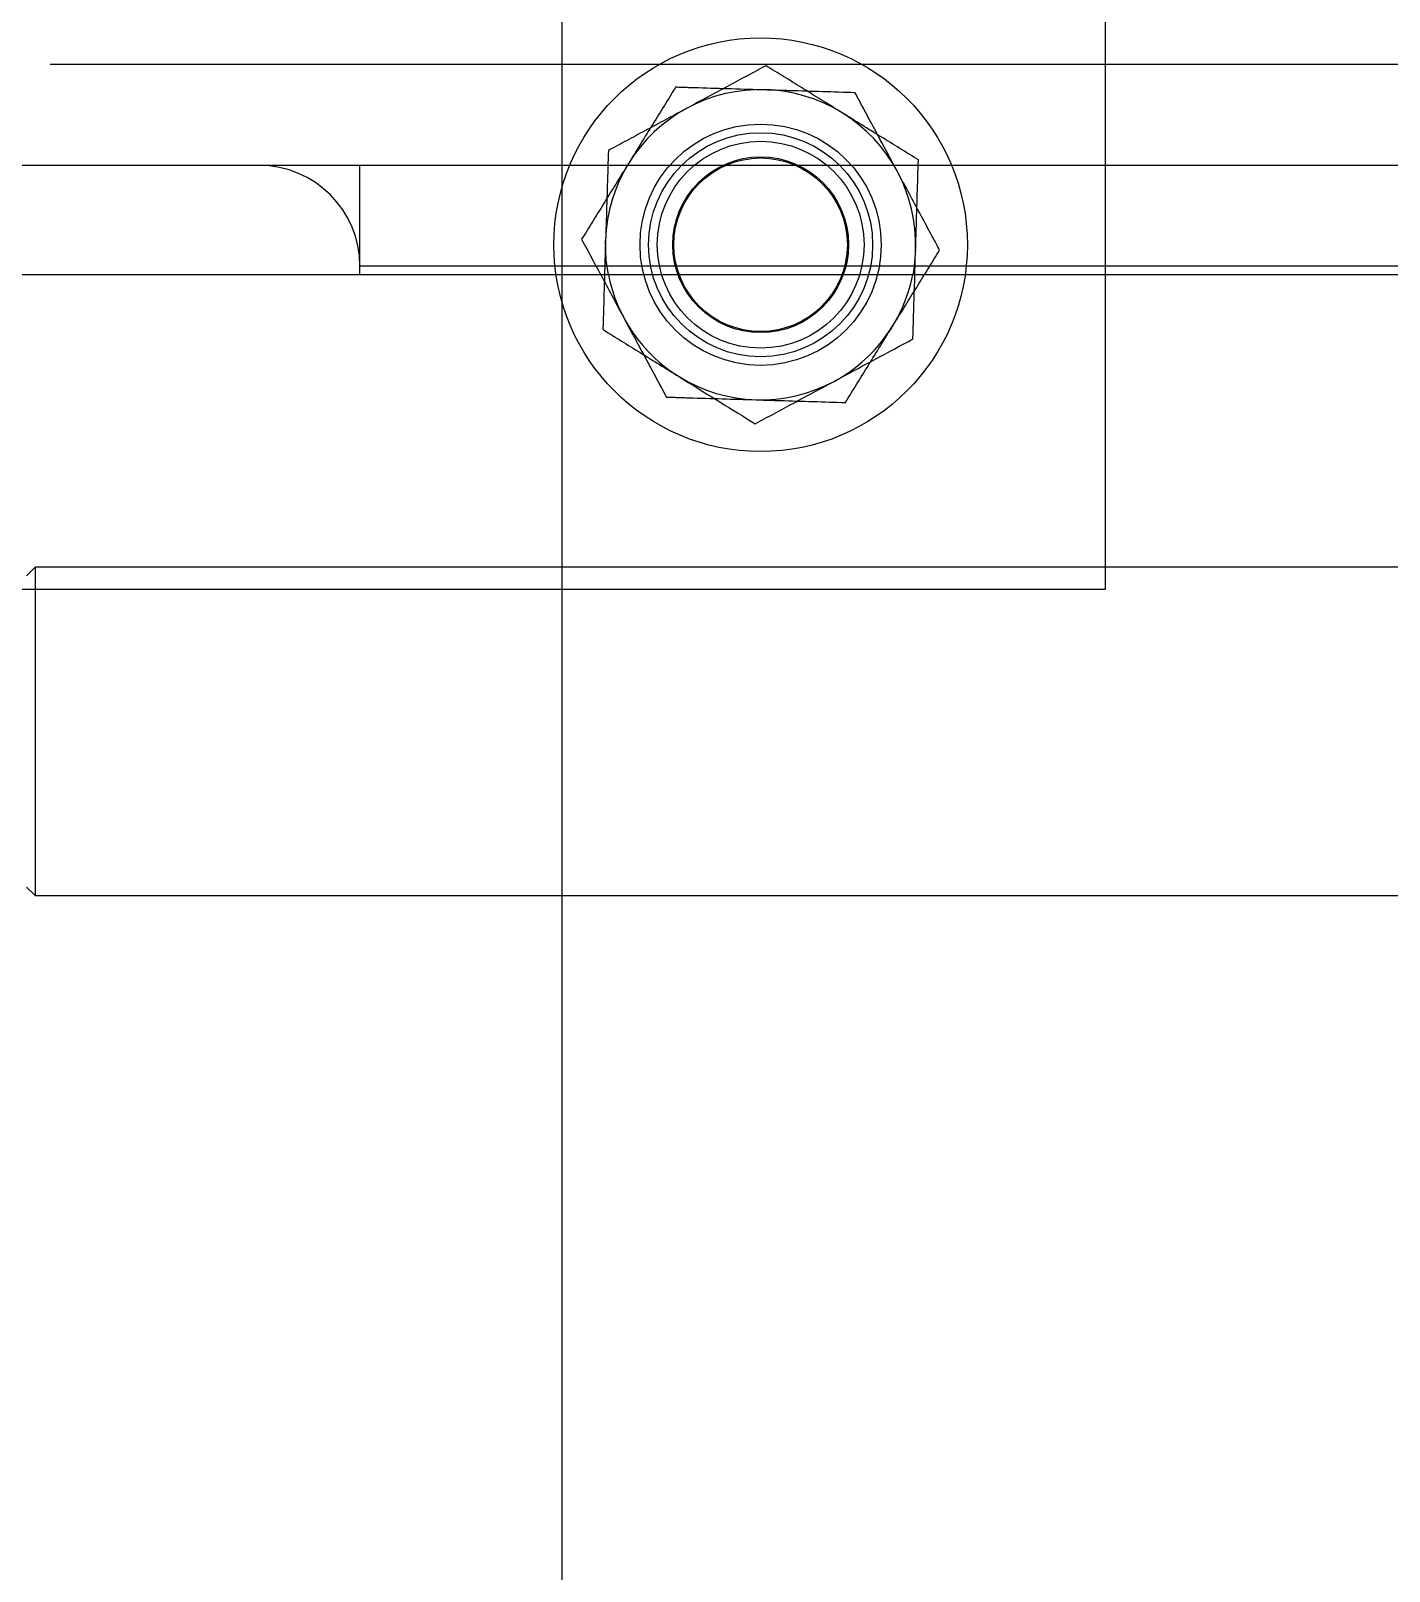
# Model space of a CAD drawing. Header units: metres. Extents: x 0 to 63075, y 0 to 44550.
# Drawn here: x 13938.9 to 14017.7, y 27195.8 to 27285.2 of the extents above; entities that cross this region are included whole.
import ezdxf

# ---------------------------------------------------------------- set-up
doc = ezdxf.new("R2010")
doc.units = ezdxf.units.M
doc.header["$LTSCALE"] = 75
doc.linetypes.add('HIDDEN2', pattern=[4.7625, 3.175, -1.5875])
for name, color, linetype in [('SDM', 7, 'Continuous'), ('SL4', 4, 'Continuous'), ('ST1', 7, 'HIDDEN2')]:
    doc.layers.add(name, color=color, linetype=linetype)

# ---------------------------------------------------------------- blocks, each defined once
blk = doc.blocks.new('A$Cb6dca9d5')
at = {"layer": 'SL4'}
for p, q in [((123.235, 215.006), (123.235, 1004.763)), ((262.765, 531.25), (123.235, 531.25)), ((154.75, 531.25), (154.75, 514.288)), ((262.765, 514.288), (123.235, 514.288)), ((123.235, 495.238), (262.765, 495.238))]:
    blk.add_line(p, q, dxfattribs=at)
for start, end in [(191.21227, 238.25923), (298.25923, 348.78773), (238.25923, 298.25923)]:
    blk.add_arc((134.75, 533), 9, start, end, dxfattribs=at)
for points, knots in [([(125.693, 531.25), (125.67, 530.52), (125.638, 529.445), (125.606, 528.411), (125.596, 528.08)], [0, 0, 0, 0, 0.6793721, 1, 1, 1, 1]), ([(143.588, 527.533), (143.598, 527.864), (143.635, 529.076), (143.673, 530.335), (143.701, 531.25)], [0, 0, 0, 0, 0.273798, 1, 1, 1, 1]), ([(125.596, 528.08), (126.314, 527.636), (127.762, 526.74), (129.26, 525.813), (130.015, 525.346)], [0, 0, 0, 0, 0.495458, 1, 1, 1, 1]), ([(139.011, 525.073), (139.12, 525.131), (139.941, 525.573), (141.49, 526.405), (142.884, 527.155), (143.588, 527.533)], [0, 0, 0, 0, 0.07009, 0.530784, 1, 1, 1, 1]), ([(130.015, 525.346), (130.12, 525.281), (130.913, 524.791), (132.409, 523.865), (133.755, 523.033), (134.434, 522.612)], [0, 0, 0, 0, 0.07009, 0.530784, 1, 1, 1, 1]), ([(134.434, 522.612), (135.178, 523.012), (136.678, 523.818), (138.229, 524.652), (139.011, 525.073)], [0, 0, 0, 0, 0.495458, 1, 1, 1, 1])]:
    blk.add_open_spline(points, degree=3, knots=knots, dxfattribs=at)
at = {"layer": 'ST1'}
for p, q in [((154.75, 594.75), (154.75, 531.25)), ((331.65, 543.45), (54.35, 543.45)), ((325.8, 537.6), (60.2, 537.6)), ((111.5, 531.75), (111.5, 537.6)), ((125.754, 533.273), (125.693, 531.25)), ((143.701, 531.25), (143.746, 532.727)), ((274.5, 531.75), (111.5, 531.75)), ((111.5, 531.25), (111.5, 531.75)), ((123.235, 531.25), (48.235, 531.25)), ((92.645, 514.288), (92.145, 513.788)), ((92.645, 514.288), (92.645, 495.238)), ((123.235, 514.288), (92.645, 514.288)), ((154.75, 514.288), (154.75, 513)), ((154.75, 513), (48.235, 513)), ((92.145, 495.738), (92.645, 495.238)), ((92.645, 495.238), (123.235, 495.238))]:
    blk.add_line(p, q, dxfattribs=at)
at = {"layer": 'ST1', "flags": 128}
for points in [[(125.922, 531.25), (125.795, 532.097), (125.754, 533.273)], [(143.746, 532.727), (143.633, 531.555), (143.578, 531.25)]]:
    blk.add_lwpolyline(points, dxfattribs=at)
at = {"layer": 'ST1'}
for radius in [12, 7, 6.5, 6, 5.1, 5.036]:
    blk.add_circle((134.75, 533), radius, dxfattribs=at)
for centre, radius, start, end in [((134.75, 533), 9, 58.25923, 118.25923), ((134.75, 533), 9, 118.25923, 178.25923), ((134.75, 533), 9, 358.25923, 58.25923), ((105.65, 531.75), 5.85, 0, 90)]:
    blk.add_arc(centre, radius, start, end, dxfattribs=at)
for points, knots in [([(135.066, 543.388), (134.322, 542.988), (132.822, 542.182), (131.271, 541.348), (130.489, 540.927)], [0, 0, 0, 0, 0.495458, 1, 1, 1, 1]), ([(139.485, 540.654), (139.38, 540.719), (138.587, 541.209), (137.091, 542.135), (135.745, 542.967), (135.066, 543.388)], [0, 0, 0, 0, 0.07009, 0.530784, 1, 1, 1, 1]), ([(129.83, 542.154), (129.386, 541.436), (128.49, 539.988), (127.563, 538.49), (127.096, 537.735)], [0, 0, 0, 0, 0.495458, 1, 1, 1, 1]), ([(129.83, 542.154), (130.266, 542.14), (131.959, 542.089), (133.718, 542.036), (135.023, 541.996)], [0, 0, 0, 0, 0.257551, 1, 1, 1, 1]), ([(135.023, 541.996), (135.496, 541.981), (137.254, 541.928), (138.965, 541.876), (140.217, 541.838)], [0, 0, 0, 0, 0.268634, 1, 1, 1, 1]), ([(142.677, 537.261), (142.619, 537.37), (142.177, 538.191), (141.345, 539.74), (140.595, 541.134), (140.217, 541.838)], [0, 0, 0, 0, 0.07009, 0.530784, 1, 1, 1, 1]), ([(130.489, 540.927), (130.38, 540.869), (129.559, 540.427), (128.01, 539.595), (126.616, 538.845), (125.912, 538.467)], [0, 0, 0, 0, 0.07009, 0.530784, 1, 1, 1, 1]), ([(143.904, 537.92), (143.186, 538.364), (141.738, 539.26), (140.24, 540.187), (139.485, 540.654)], [0, 0, 0, 0, 0.495458, 1, 1, 1, 1]), ([(125.912, 538.467), (125.871, 537.131), (125.819, 535.418), (125.766, 533.661), (125.754, 533.273)], [0, 0, 0, 0, 0.7796361, 1, 1, 1, 1]), ([(127.096, 537.735), (127.031, 537.63), (126.541, 536.837), (125.615, 535.341), (124.783, 533.995), (124.362, 533.316)], [0, 0, 0, 0, 0.07009, 0.530784, 1, 1, 1, 1]), ([(145.138, 532.684), (144.738, 533.428), (143.932, 534.928), (143.098, 536.479), (142.677, 537.261)], [0, 0, 0, 0, 0.495458, 1, 1, 1, 1]), ([(143.746, 532.727), (143.758, 533.114), (143.811, 534.871), (143.863, 536.584), (143.904, 537.92)], [0, 0, 0, 0, 0.2203639, 1, 1, 1, 1]), ([(124.362, 533.316), (124.762, 532.572), (125.568, 531.072), (126.402, 529.521), (126.823, 528.739)], [0, 0, 0, 0, 0.495458, 1, 1, 1, 1]), ([(142.404, 528.265), (142.469, 528.37), (142.959, 529.163), (143.885, 530.659), (144.717, 532.005), (145.138, 532.684)], [0, 0, 0, 0, 0.07009, 0.530784, 1, 1, 1, 1]), ([(126.823, 528.739), (126.881, 528.63), (127.323, 527.809), (128.155, 526.26), (128.905, 524.866), (129.283, 524.162)], [0, 0, 0, 0, 0.07009, 0.530784, 1, 1, 1, 1]), ([(139.67, 523.846), (140.114, 524.564), (141.01, 526.012), (141.937, 527.51), (142.404, 528.265)], [0, 0, 0, 0, 0.495458, 1, 1, 1, 1]), ([(129.283, 524.162), (129.719, 524.149), (131.412, 524.097), (133.171, 524.044), (134.477, 524.004)], [0, 0, 0, 0, 0.257551, 1, 1, 1, 1]), ([(134.477, 524.004), (134.949, 523.99), (136.707, 523.936), (138.419, 523.884), (139.67, 523.846)], [0, 0, 0, 0, 0.268634, 1, 1, 1, 1])]:
    blk.add_open_spline(points, degree=3, knots=knots, dxfattribs=at)

msp = doc.modelspace()

# ---------------------------------------------------------------- block references
at = {"layer": 'SDM'}
msp.add_blockref('A$Cb6dca9d5', (13846.469, 26739.769), dxfattribs=at)

doc.saveas('drawing.dxf')
